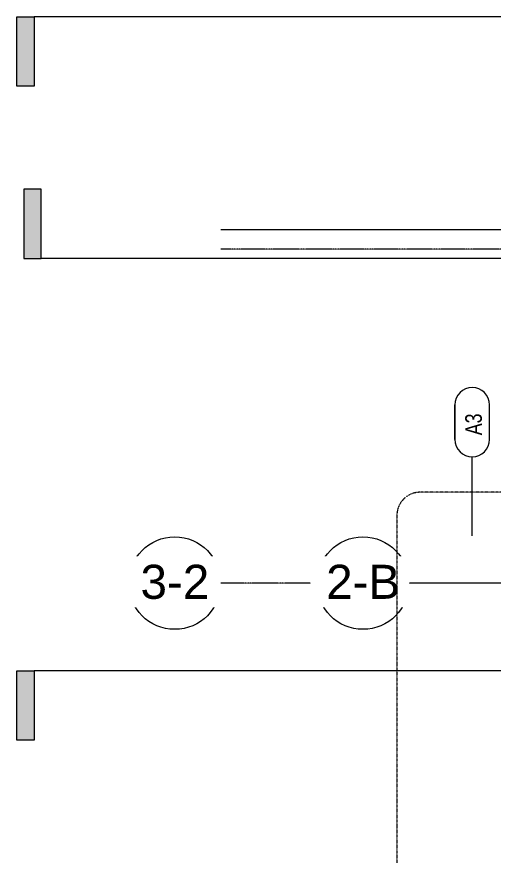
# Model space of a CAD drawing. Header units: inches. Extents: x 23906 to 26716, y -23130 to -20467.
# Drawn here: x 23906.4 to 24154.1, y -22684.4 to -22248.8 of the extents above; entities that cross this region are included whole.
import ezdxf

# ---------------------------------------------------------------- set-up
doc = ezdxf.new("R2010")
doc.units = ezdxf.units.IN
doc.header["$MEASUREMENT"] = 0
doc.linetypes.add('Dash Dot 3_16_', pattern=[0.3125, 0.1875, -0.0625, 0, -0.0625])
doc.linetypes.add('Grid Line 1_2_', pattern=[0.875, 0.5, -0.125, 0.125, -0.125])
for name, color, linetype, lineweight in [('A-ANNO-SYMB', 150, 'Continuous', 9), ('A-WALL-IDEN', 211, 'Continuous', 9), ('G-ANNO-SYMB', 111, 'Continuous', 9), ('S-GRID', 1, 'Continuous', 9), ('S-GRID-IDEN', 1, 'Continuous', 9)]:
    doc.layers.add(name, color=color, linetype=linetype, lineweight=lineweight)
doc.styles.add('Arial', font='arial.ttf', dxfattribs={"height": 17.703593})
doc.styles.add('Century Gothic_1', font='GOTHIC.TTF', dxfattribs={"width": 0.8, "height": 8.622671})

# ---------------------------------------------------------------- blocks, each defined once
blk = doc.blocks.new('Section - 3_32_ x 3_8_-18514-Enlarged First Floor Plan _East_')
at = {"layer": 'G-ANNO-SYMB'}
blk.add_hatch(color=256, dxfattribs=at).paths.add_polyline_path([(0, 0.375), (0, 0), (-0.09375, 0), (-0.09375, 0.375)], flags=0)
for p, q in [((0, 0.375), (-0.09375, 0.375)), ((-0.09375, 0.375), (-0.09375, 0)), ((0, 0), (0, 0.375)), ((-0.09375, 0), (0, 0))]:
    blk.add_line(p, q, dxfattribs=at)
blk = doc.blocks.new('Grid - Grid Head - Circle-14747-Enlarged First Floor Plan _East_')
at = {"layer": 'S-GRID-IDEN'}
blk.add_circle((0, 0), 0.25, dxfattribs=at)
blk = doc.blocks.new('Wall Tag - 1_4_-1369832-Enlarged First Floor Plan _East_')
at = {"layer": 'A-WALL-IDEN', "color": 153}
for p, q in [((-0.0822, 0.0968), (0.1053, 0.0968)), ((0.1053, 0.0968), (-0.0822, 0.0968)), ((-0.0822, -0.0907), (0.1053, -0.0907)), ((-0.0822, -0.0907), (0.1053, -0.0907))]:
    blk.add_line(p, q, dxfattribs=at)
for centre, start, end in [((-0.0822, 0.0031), 90, 270), ((-0.0822, 0.0031), 90, 270), ((0.1053, 0.0031), 270, 90), ((0.1053, 0.0031), 270, 90)]:
    blk.add_arc(centre, 0.0937, start, end, dxfattribs=at)

msp = doc.modelspace()

# ---------------------------------------------------------------- linework, layer by layer
at = {"layer": 'A-ANNO-SYMB', "linetype": 'Dash Dot 3_16_'}
msp.add_line((24255.8262, -22495.8733), (24115.9919, -22495.8733), dxfattribs=at)
msp.add_arc((24115.9919, -22507.8733), 12, 90, 180, dxfattribs=at)
at = {"layer": 'A-WALL-IDEN', "color": 153}
msp.add_line((24143.1722, -22518.5528), (24143.1722, -22477.4449), dxfattribs=at)
at = {"layer": 'G-ANNO-SYMB'}
for p, q in [((26314.6334, -22248.8331), (23915.5199, -22248.8331)), ((26313.5202, -22374.357), (23919.0618, -22374.357)), ((26309.8879, -22588.6303), (23915.4295, -22588.6303))]:
    msp.add_line(p, q, dxfattribs=at)
at = {"layer": 'S-GRID', "linetype": 'Grid Line 1_2_'}
for p, q in [((26649.0048, -22359.5528), (24012.5184, -22359.5528)), ((26535.9342, -22359.5528), (24012.5184, -22359.5528)), ((26601.0048, -22369.5528), (24012.5184, -22369.5528))]:
    msp.add_line(p, q, dxfattribs=at)

# ---------------------------------------------------------------- block references
at = {"layer": 'A-WALL-IDEN', "color": 153, "xscale": 95.99999999999994, "yscale": 95.99999999999994, "zscale": 95.99999999999994, "rotation": 89.99999999999991}
msp.add_blockref('Wall Tag - 1_4_-1369832-Enlarged First Floor Plan _East_', (24143.4659, -22460.5496), dxfattribs=at)
at = {"layer": 'G-ANNO-SYMB', "extrusion": (0, 0, -1), "xscale": 95.99999999999994, "yscale": 95.99999999999994, "zscale": 95.99999999999994, "rotation": 180}
for p in [(-23915.5199, -22248.8331), (-23915.4295, -22588.6303)]:
    msp.add_blockref('Section - 3_32_ x 3_8_-18514-Enlarged First Floor Plan _East_', p, dxfattribs=at)
at = {"layer": 'G-ANNO-SYMB', "xscale": 95.99999999999994, "yscale": 95.99999999999994, "zscale": 95.99999999999994}
msp.add_blockref('Section - 3_32_ x 3_8_-18514-Enlarged First Floor Plan _East_', (23919.0618, -22374.357), dxfattribs=at)
at = {"layer": 'S-GRID-IDEN', "xscale": 95.99999999999994, "yscale": 95.99999999999994, "zscale": 95.99999999999994}
for p, rotation in [((23988.5184, -22543.0528), 89.99999999999987), ((24086.3815, -22543.0528), 89.9999999999998)]:
    msp.add_blockref('Grid - Grid Head - Circle-14747-Enlarged First Floor Plan _East_', p, dxfattribs=dict(at, rotation=rotation))

# ---------------------------------------------------------------- next in the draw order: texts
at = {"layer": 'A-WALL-IDEN', "insert": (24139.5316, -22460.5784), "char_height": 8.62267, "width": 14.58, "attachment_point": 2, "rotation": 90, "line_spacing_factor": 0.984117, "style": 'Century Gothic_1', "bg_fill": 3, "box_fill_scale": 1.25, "bg_fill_color": 0, "bg_fill_transparency": 0}
msp.add_mtext('A3', dxfattribs=at)
at = {"layer": 'S-GRID-IDEN', "insert": (23988.6159, -22533.5231), "char_height": 17.70359, "width": 42.552, "attachment_point": 2, "line_spacing_factor": 0.938532, "style": 'Arial', "bg_fill": 3, "box_fill_scale": 1.25, "bg_fill_color": 0, "bg_fill_transparency": 0}
msp.add_mtext('3-2', dxfattribs=at)

# ---------------------------------------------------------------- next in the draw order: linework, layer by layer
at = {"layer": 'S-GRID', "linetype": 'Grid Line 1_2_'}
msp.add_line((26427.3416, -22543.0528), (24012.5184, -22543.0528), dxfattribs=at)

# ---------------------------------------------------------------- next in the draw order: texts
at = {"layer": 'S-GRID-IDEN', "insert": (24086.479, -22533.5231), "char_height": 17.70359, "width": 45.792, "attachment_point": 2, "line_spacing_factor": 0.938532, "style": 'Arial', "bg_fill": 3, "box_fill_scale": 1.25, "bg_fill_color": 0, "bg_fill_transparency": 0}
msp.add_mtext('2-B', dxfattribs=at)

# ---------------------------------------------------------------- next in the draw order: linework, layer by layer
at = {"layer": 'A-ANNO-SYMB', "linetype": 'Dash Dot 3_16_'}
msp.add_line((24103.9919, -22507.8733), (24103.9919, -22690.1118), dxfattribs=at)
at = {"layer": 'S-GRID', "linetype": 'Grid Line 1_2_'}
msp.add_line((26535.9342, -22543.0528), (24110.3815, -22543.0528), dxfattribs=at)

doc.saveas('drawing.dxf')
